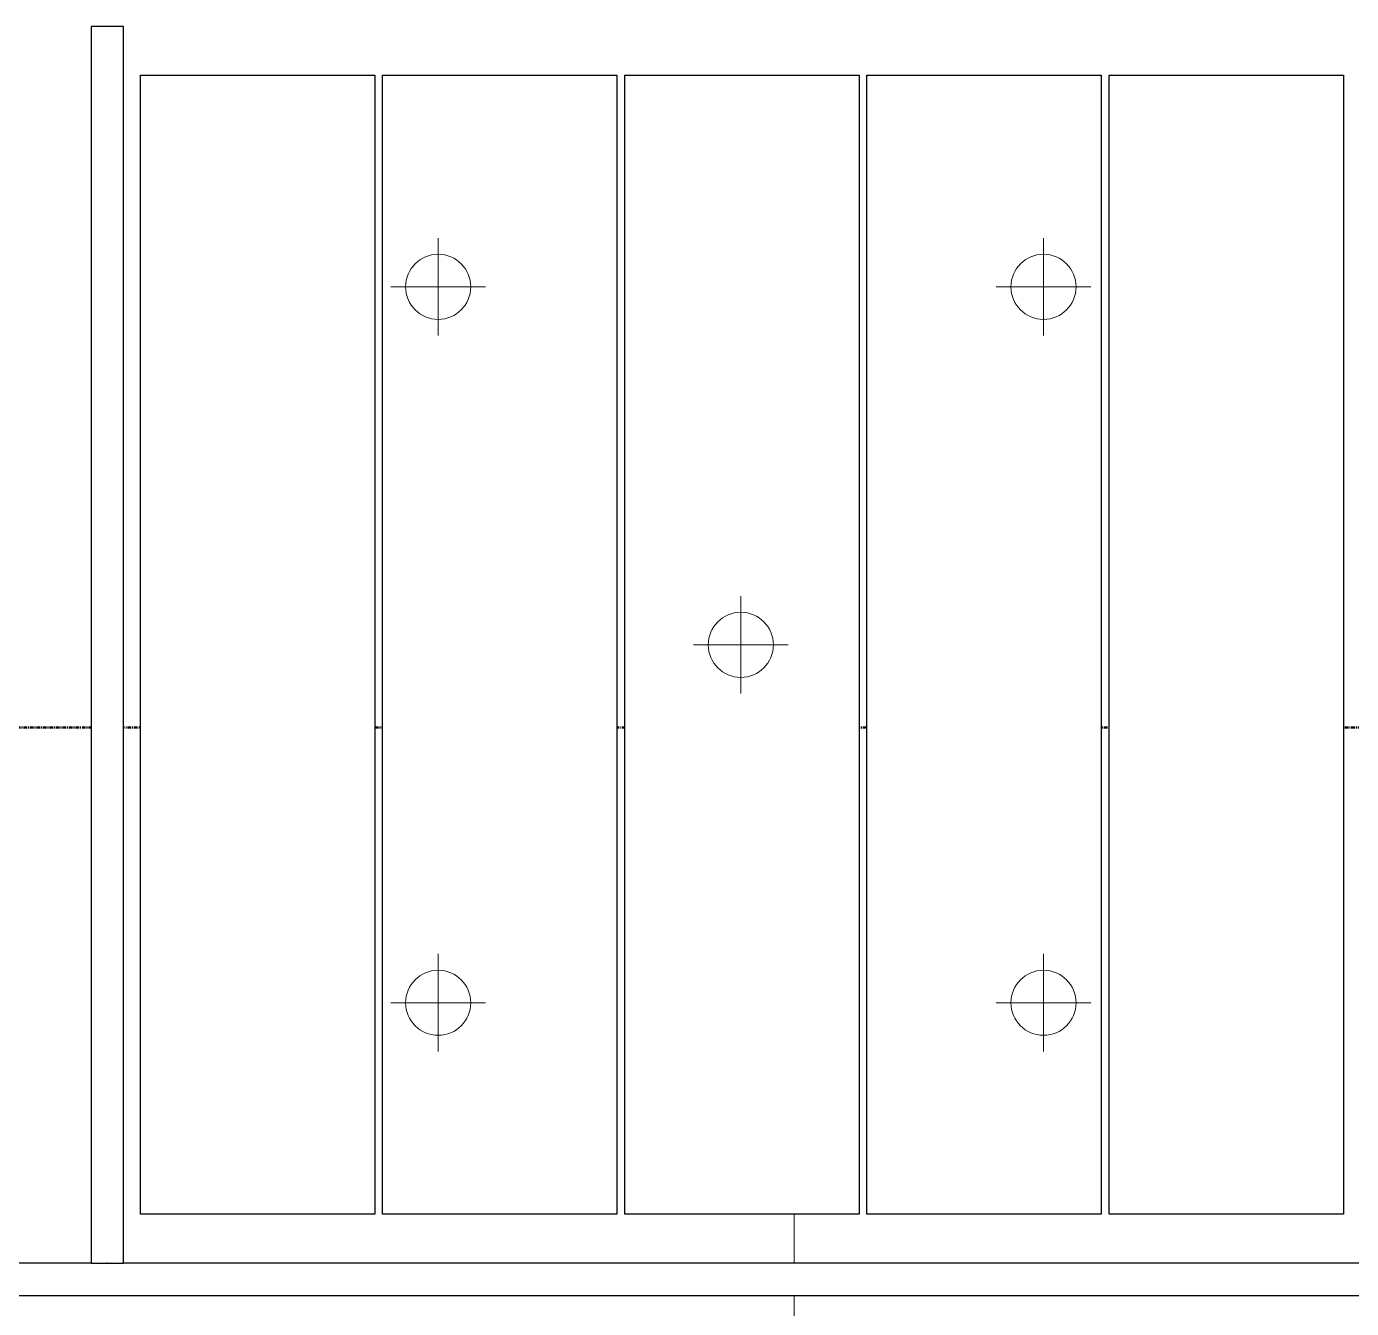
# Model space of a CAD drawing. Header units: millimetres. Extents: x -794334 to -714814, y -17806 to 22403.
# Drawn here: x -789079 to -787044, y -2491 to -521 of the extents above; entities that cross this region are included whole.
import ezdxf
from ezdxf.xclip import XClip

# ---------------------------------------------------------------- set-up
doc = ezdxf.new("R2010")
doc.units = ezdxf.units.MM
doc.header["$XCLIPFRAME"] = 0
doc.linetypes.add('DPA_Grid _ Level 100', pattern=[10, 5.5, -1.6, 1.3, -1.6])
for name, color, linetype in [('000 - WIPEOUT', 250, 'Continuous'), ('A04_TUBE SERIES', 2, 'Continuous'), ('A11_ALU.SOLID SHEET', 2, 'Continuous')]:
    doc.layers.add(name, color=color, linetype=linetype)
for name, color, linetype, lineweight in [('A-DETL-GENF', 2, 'Continuous', 9), ('E-LITE-EQPM', 2, 'Continuous', 9), ('G-ANNO-SECL', 3, 'Continuous', 9), ('G-ANNO-TEXT', 3, 'Continuous', 9)]:
    doc.layers.add(name, color=color, linetype=linetype, lineweight=lineweight)

# ---------------------------------------------------------------- blocks, each defined once
blk = doc.blocks.new('*U1417')
blk.add_attdef('EXTR.OVL-LENGTH_', (-25, -59.1), '', height=5)
blk.add_wipeout([(-25, 0), (25, 0), (25, 1900), (-25, 1900)]).dxf.layer = '000 - WIPEOUT'
blk.add_point((0, 0))
at = {"layer": 'A04_TUBE SERIES', "color": 0}
blk.add_lwpolyline([(-25, 0), (25, 0), (25, 1900), (-25, 1900)], close=True, dxfattribs=at)
blk = doc.blocks.new('*U1433')
blk.add_attdef('EXTR.OVL-LENGTH_', (-25, -59.1), '', height=5)
blk.add_wipeout([(-25, 25), (25, -25), (25, 6373.5), (-25, 6323.5)]).dxf.layer = '000 - WIPEOUT'
at = {"layer": 'A04_TUBE SERIES', "color": 0}
blk.add_lwpolyline([(-25, 25), (25, -25), (25, 6373.5), (-25, 6323.5)], close=True, dxfattribs=at)
blk = doc.blocks.new('*U1541')
at = {"color": 6}
blk.add_point((-37.5, 0), dxfattribs=at)
at = {"color": 3}
for points in [[(-875, 924), (875, 924), (875, 564), (-875, 564)], [(-875, 552), (875, 552), (875, 192), (-875, 192)], [(-875, -192), (875, -192), (875, -552), (-875, -552)], [(-875, -564), (875, -564), (875, -924), (-875, -924)]]:
    blk.add_wipeout(points, dxfattribs=at).dxf.layer = '000 - WIPEOUT'
at = {"layer": 'A11_ALU.SOLID SHEET', "color": 0, "linetype": 'ByBlock'}
for points in [[(875, 564), (-875, 564), (-875, 924), (875, 924)], [(875, 192), (-875, 192), (-875, 552), (875, 552)], [(875, -552), (-875, -552), (-875, -192), (875, -192)], [(875, -924), (-875, -924), (-875, -564), (875, -564)]]:
    blk.add_lwpolyline(points, close=True, dxfattribs=at)
at = {"color": 3}
blk.add_wipeout([(-875, 180), (875, 180), (875, -180), (-875, -180)], dxfattribs=at).dxf.layer = '000 - WIPEOUT'
at = {"layer": 'A11_ALU.SOLID SHEET', "color": 0, "linetype": 'ByBlock'}
blk.add_lwpolyline([(875, -180), (-875, -180), (-875, 180), (875, 180)], close=True, dxfattribs=at)
blk = doc.blocks.new('*U1629')
at = {"layer": 'A11_ALU.SOLID SHEET', "linetype": 'ByBlock'}
for name, p, rotation in [('*U1541', (-43299, -5050.5), 90), ('*U1433', (-46473.5, -6025.5), 270)]:
    blk.add_blockref(name, p, dxfattribs=dict(at, rotation=rotation))
blk.add_blockref('*U1417', (-44274, -6000.5), dxfattribs=at)
blk = doc.blocks.new('LGF_DL_SAA_LowPower_DL1a1 - LGF_DL_SAA_LowPower_DL1a-12437659-4150-01 CONCOURSE LEVEL - REFLECTED CEILING PLAN')
at = {"layer": 'A-DETL-GENF'}
for p, q in [((0, 75), (0, -75)), ((72.5, 0), (-72.5, 0))]:
    blk.add_line(p, q, dxfattribs=at)
blk.add_circle((0, 0), 50, dxfattribs=at)
blk = doc.blocks.new('LGF_DL_SAA_LowPower_DL1a1 - LGF_DL_SAA_LowPower_DL1a-12438006-4150-01 CONCOURSE LEVEL - REFLECTED CEILING PLAN')
at = {"layer": 'A-DETL-GENF'}
for p, q in [((0, -75), (0, 75)), ((72.5, 0), (-72.5, 0))]:
    blk.add_line(p, q, dxfattribs=at)
blk.add_circle((0, 0), 50, dxfattribs=at)
blk = doc.blocks.new('C-1-PP19-AR-4150-01-B_20250901-115810_EXDOWNLIGHT')
at = {"layer": 'E-LITE-EQPM'}
for name, p, rotation in [('LGF_DL_SAA_LowPower_DL1a1 - LGF_DL_SAA_LowPower_DL1a-12437659-4150-01 CONCOURSE LEVEL - REFLECTED CEILING PLAN', (-43764.5, -4500.5), 359.9999881697653), ('LGF_DL_SAA_LowPower_DL1a1 - LGF_DL_SAA_LowPower_DL1a-12437659-4150-01 CONCOURSE LEVEL - REFLECTED CEILING PLAN', (-42834.5, -4500.5), 359.9999881697653), ('LGF_DL_SAA_LowPower_DL1a1 - LGF_DL_SAA_LowPower_DL1a-12437659-4150-01 CONCOURSE LEVEL - REFLECTED CEILING PLAN', (-43299.5, -5050.5), 359.9999881697653), ('LGF_DL_SAA_LowPower_DL1a1 - LGF_DL_SAA_LowPower_DL1a-12438006-4150-01 CONCOURSE LEVEL - REFLECTED CEILING PLAN', (-43764.5, -5600.5), 1.18302346677688e-05), ('LGF_DL_SAA_LowPower_DL1a1 - LGF_DL_SAA_LowPower_DL1a-12438006-4150-01 CONCOURSE LEVEL - REFLECTED CEILING PLAN', (-42834.5, -5600.5), 1.18302346677688e-05)]:
    blk.add_blockref(name, p, dxfattribs=dict(at, rotation=rotation))

msp = doc.modelspace()

# ---------------------------------------------------------------- hatches: boundary and pattern name
at = {"layer": 'G-ANNO-TEXT'}
msp.add_hatch(color=7, dxfattribs=at).paths.add_polyline_path([(-787899.9, -1976.5), (-787952.8, -2276.5), (-787847, -2276.5)])

# ---------------------------------------------------------------- linework, layer by layer
at = {"layer": 'G-ANNO-SECL', "linetype": 'DPA_Grid _ Level 100', "lineweight": 50}
msp.add_line((-792444.1, -1598.3), (-717748.3, -1598.3), dxfattribs=at)
at = {"layer": 'G-ANNO-TEXT', "color": 10}
for p, q in [((-787899.9, -1976.5), (-787952.8, -2276.5)), ((-787847, -2276.5), (-787899.9, -1976.5)), ((-787899.9, -1976.5), (-787899.9, -11329.3)), ((-787952.8, -2276.5), (-787847, -2276.5))]:
    msp.add_line(p, q, dxfattribs=at)

# ---------------------------------------------------------------- next in the draw order: block references
ref = msp.add_blockref('*U1629', (-744681.2, 3579))
XClip(ref).set_block_clipping_path([(-45802.4668593339, -9620.0029952967), (23702.8690583039, 10334.9999958097)])

# ---------------------------------------------------------------- next in the draw order: block references
ref = msp.add_blockref('C-1-PP19-AR-4150-01-B_20250901-115810_EXDOWNLIGHT', (-744682.4, 3579))
XClip(ref).set_block_clipping_path([(-45801.3280238605, -9620.0029952967), (23704.0078937773, 10334.9999958097)])

doc.saveas('drawing.dxf')
